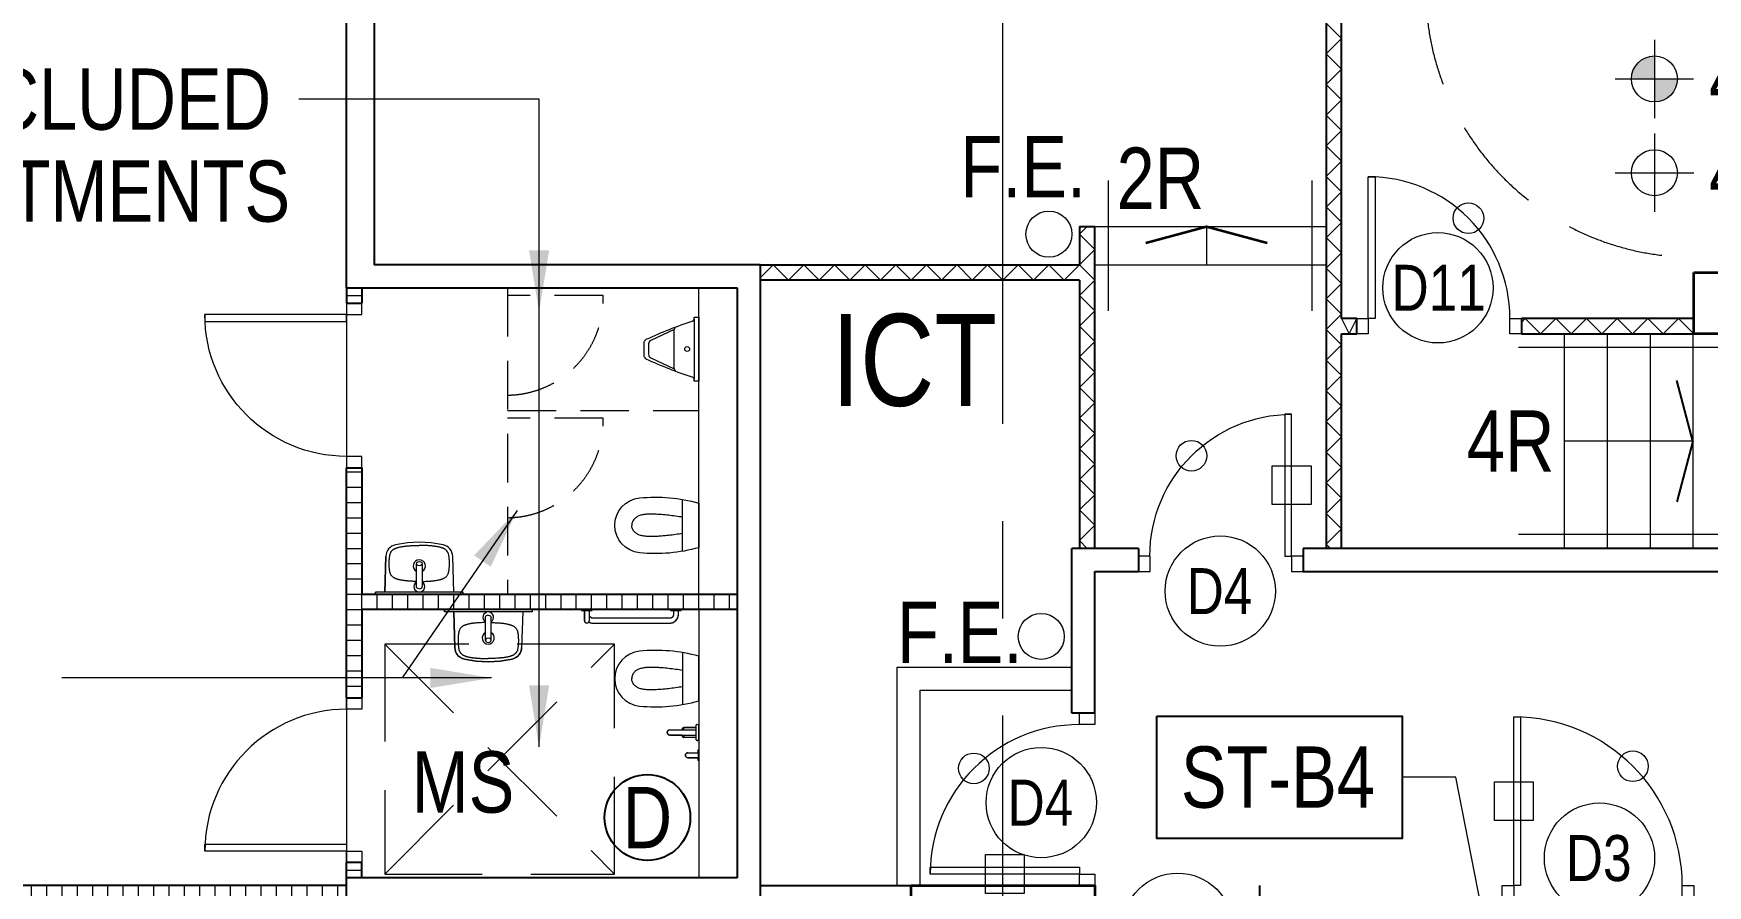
# Model space of a CAD drawing. Header units: millimetres. Extents: x 833576263 to 1668046980, y 817519639 to 1636103653.
# Drawn here: x 833987461 to 833998390, y 818080527 to 818086086 of the extents above; entities that cross this region are included whole.
import ezdxf
from ezdxf.enums import TextEntityAlignment as Align

# ---------------------------------------------------------------- set-up
doc = ezdxf.new("R2010")
doc.units = ezdxf.units.MM
doc.header["$LTSCALE"] = 100
doc.header["$MEASUREMENT"] = 0
for name, pattern in [('R_P_Grid$0$CENTER', [50.8, 31.75, -6.35, 6.35, -6.35]), ('R_P_LG$0$HIDDEN', [9.525, 6.35, -3.175]), ('R_P_LG$0$HIDDEN2', [4.7625, 3.175, -1.5875])]:
    doc.linetypes.add(name, pattern=pattern)
for name, color, linetype, lineweight in [('R_P_Grid$0$RDA0251', 1, 'R_P_Grid$0$CENTER', 18), ('R_P_LG$0$RDA0321', 7, 'Continuous', 18), ('R_P_LG$0$RDA0322', 1, 'Continuous', 18), ('R_P_LG$0$RDA04031', 3, 'Continuous', 25), ('R_P_LG$0$RDA0502', 4, 'Continuous', 25), ('R_P_LG$0$RDA0506', 7, 'Continuous', 18), ('R_P_LG$0$RDA0621', 7, 'Continuous', 13), ('R_P_LG$0$RDA0624', 7, 'Continuous', 13), ('R_P_LG$0$RDA2202', 3, 'Continuous', 25), ('R_P_LG$0$RDA2203', 11, 'Continuous', 25), ('R_P_LG$0$RDA2301', 7, 'Continuous', 18), ('R_P_LG$0$RDA2401', 1, 'Continuous', 18), ('R_P_LG$0$RDA2804S', 2, 'Continuous', 35), ('R_P_LG$0$RDA3151', 1, 'Continuous', 18), ('R_P_LG$0$RDA4401', 1, 'Continuous', 18), ('R_P_LG$0$RDA5801', 1, 'Continuous', 18), ('R_P_LG$0$RDA7401', 4, 'Continuous', 18), ('R_P_LG$0$RDA8301', 7, 'Continuous', 18)]:
    doc.layers.add(name, color=color, linetype=linetype, lineweight=lineweight)
doc.layers.add('R_P_LG$0$RDA0801', color=1, linetype='R_P_LG$0$HIDDEN2', lineweight=18, plot=False)
doc.layers.add('X-REF', color=7, linetype='Continuous')
doc.styles.add('R_P_LG$0$Arial', font='arial.ttf', dxfattribs={"width": 0.8})
doc.styles.add('R_P_LG$0$romans', font='arial.ttf', dxfattribs={"width": 0.8})
doc.dimstyles.new('R_P_LG$0$M_200LA', dxfattribs={"dimscale": 200, "dimtxt": 2.5, "dimasz": 2, "dimexe": 0.8, "dimexo": 0, "dimgap": 0.75, "dimtad": 1, "dimdec": 0, "dimrnd": 1, "dimzin": 12, "dimdsep": 46, "dimtxsty": 'R_P_LG$0$romans', "dimcen": 2, "dimdle": 1, "dimclrd": 7, "dimclre": 7, "dimclrt": 4, "dimaunit": 1, "dimadec": 3, "dimazin": 0, "dimtfac": 1, "dimtdec": 0, "dimtix": 1, "dimtmove": 2, "dimatfit": 3, "dimfxl": 1, "dimtolj": 1, "dimlwd": 18, "dimlwe": 18, "dimarcsym": 0})

# ---------------------------------------------------------------- blocks, each defined once
blk = doc.blocks.new('R_P_Grid')
at = {"layer": 'R_P_Grid$0$RDA0251'}
blk.add_line((833993790, 818027660), (833993790, 818124763.4), dxfattribs=at)
blk = doc.blocks.new('R_P_LG$0$Disable_WC_SET_1')
at = {"layer": 'R_P_LG$0$RDA7401'}
for p, q in [((435, 1089), (435, 1661)), ((450, 1661), (435, 1661)), ((450, 1661), (450, 1089)), ((435, 1600), (203, 1593)), ((400, 1394), (250, 1394)), ((250, 1356), (400, 1356)), ((435, 1150), (203, 1157)), ((450, 1089), (435, 1089)), ((450, 766), (445, 766)), ((445, 766), (445, 731)), ((450, 766), (450, 731)), ((362, 692), (362, 189)), ((378, 747), (445, 747)), ((378, 715), (445, 715)), ((394, 189), (394, 692)), ((445, 731), (445, 696)), ((445, 696), (450, 696)), ((450, 731), (450, 696)), ((-368, 190), (-368, 17)), ((-334, 190), (-334, 17)), ((445, 166), (418, 166)), ((418, 134), (445, 134)), ((450, 185), (445, 185)), ((445, 185), (445, 115)), ((445, 115), (450, 115)), ((450, 185), (450, 115)), ((-516, 72), (-516, 5)), ((-484, 72), (-484, 5)), ((-403, 13), (-404, 0)), ((-404, 0), (-298, 0)), ((-399, 17), (-303, 17)), ((-384, 17), (-384, 98)), ((-370, 98), (-384, 98)), ((-368, 98), (-384, 98)), ((-371, 109), (-368, 109)), ((-334, 109), (-331, 109)), ((-334, 98), (-318, 98)), ((-333, 98), (-318, 98)), ((-318, 17), (-318, 98)), ((-299, 13), (-298, 0)), ((169, 106), (-169, 106))]:
    blk.add_line(p, q, dxfattribs=at)
for points in [[(450, 1089), (435, 1089), (435, 1150), (203, 1157, -0.345297), (127, 1219, -0.107765), (127, 1531, -0.345297), (203, 1593), (435, 1600), (435, 1661), (450, 1661)], [(450, 115), (450, 185), (445, 185), (445, 166), (418, 166, -0.415048), (394, 189), (394, 692, -0.399812), (417, 715), (445, 715), (445, 696), (450, 696), (450, 766), (445, 766), (445, 747), (378, 747, 0.726793), (369, 718, 0.125016), (362, 692), (362, 189, 0.413899), (418, 134), (445, 134), (445, 115)], [(146, 0), (146, 0, 0.093222), (179, 387, 0.904884), (-179, 387, 0.093222), (-146, 0)], [(-404, 0), (-403, 13, -0.401126), (-399, 17), (-384, 17), (-384, 98, -0.358872), (-371, 109), (-368, 109), (-368, 190, -1), (-334, 190), (-334, 109), (-331, 109, -0.358872), (-318, 98), (-318, 17), (-303, 17, -0.401126), (-299, 13), (-298, 0)], [(-535, 0), (-535, 5), (-516, 5), (-516, 72, -1), (-484, 72), (-484, 5), (-465, 5), (-465, 0)]]:
    blk.add_lwpolyline(points, format="xyb", close=True, dxfattribs=at)
at = {"layer": 'R_P_LG$0$RDA7401', "flags": 128}
for points in [[(369, 718), (368, 716), (367, 714), (366, 712), (365, 710), (364, 708), (364, 706), (363, 704), (363, 702), (362, 699), (362, 697), (362, 695), (362, 693), (362, 692)], [(394, 692), (394, 693), (394, 694), (394, 695), (394, 696), (394, 697), (395, 698), (395, 698), (395, 699), (395, 700), (396, 701), (396, 702), (397, 703), (397, 703), (398, 704), (398, 705), (399, 706), (399, 706), (400, 707), (400, 708), (401, 708), (402, 709), (403, 710), (403, 710), (404, 711), (405, 711), (406, 712), (406, 712), (407, 713), (408, 713), (409, 713), (410, 714), (411, 714), (412, 714), (413, 714), (414, 715), (415, 715), (416, 715), (417, 715)], [(362, 189), (362, 187), (362, 184), (362, 182), (363, 180), (363, 178), (364, 176), (364, 173), (365, 171), (366, 169), (366, 167), (367, 165), (368, 163), (370, 161), (371, 159), (372, 158), (373, 156), (375, 154), (376, 152), (378, 151), (379, 149), (381, 148), (383, 146), (384, 145), (386, 144), (388, 143), (390, 141), (392, 140), (394, 139), (396, 138), (398, 138), (400, 137), (402, 136), (404, 136), (406, 135), (409, 135), (411, 134), (413, 134), (415, 134), (417, 134), (418, 134)], [(418, 166), (417, 166), (416, 166), (415, 166), (414, 166), (413, 166), (412, 167), (411, 167), (410, 167), (409, 168), (408, 168), (408, 168), (407, 169), (406, 169), (405, 170), (404, 170), (403, 171), (403, 171), (402, 172), (401, 172), (401, 173), (400, 174), (399, 174), (399, 175), (398, 176), (398, 177), (397, 177), (397, 178), (396, 179), (396, 180), (396, 181), (395, 181), (395, 182), (395, 183), (395, 184), (394, 185), (394, 186), (394, 187), (394, 188), (394, 188), (394, 189)]]:
    blk.add_lwpolyline(points, dxfattribs=at)
at = {"layer": 'R_P_LG$0$RDA7401'}
blk.add_lwpolyline([(-535, 0), (-465, 0), (-465, 5), (-535, 5)], close=True, dxfattribs=at)
blk.add_lwpolyline([(-146, 0), (-146, 0)], dxfattribs=at)
for centre, radius, start, end in [((840, 1375), 730, 167.6985, 192.3015), ((205, 1513), 80, 91.5, 167.6985), ((265, 1375), 39.6, 28.6865, 331.3135), ((400, 1375), 35, 212.8783, 147.1217), ((205, 1237), 80, 192.3015, 268.5), ((378, 731), 16, 90, 270), ((-351, 190), 17, 0, 180), ((-500, 72), 16, 0, 180), ((-399, 12), 4.04, 89.2802, 176.7198), ((-371, 96), 13.1, 90, 168.9667), ((-331, 96), 13.1, 11.0333, 90), ((-303, 12), 4.04, 3.2802, 90.7198)]:
    blk.add_arc(centre, radius, start, end, dxfattribs=at)
for centre, start_param, end_param in [((250, 1375), 4.712389, 7.853982), ((250, 1375), 1.570796, 4.712389), ((400, 1375), 4.712389, 6.283272)]:
    blk.add_ellipse(centre, major_axis=(0, 19), ratio=0.707107, start_param=start_param, end_param=end_param, dxfattribs=at)
at = {"layer": 'R_P_LG$0$RDA7401', "extrusion": (0, 0, -1)}
blk.add_ellipse((400, 1375), major_axis=(0, -19), ratio=0.707107, start_param=4.712389, end_param=6.283272, dxfattribs=at)
at = {"layer": 'R_P_LG$0$RDA7401'}
for points, knots in [([(366, 1394), (366, 1395), (366, 1396), (366, 1397), (366, 1403), (365, 1414), (365, 1426), (364, 1435), (364, 1442), (363, 1447), (363, 1454), (362, 1460), (362, 1466), (361, 1471), (361, 1475), (360, 1479), (359, 1485), (358, 1492), (356, 1501), (355, 1508), (353, 1513), (352, 1517), (351, 1520), (351, 1522), (350, 1524), (349, 1526), (348, 1528), (347, 1532), (345, 1535), (343, 1540), (339, 1546), (333, 1553), (327, 1558), (320, 1561), (315, 1564), (311, 1565), (308, 1566), (305, 1567), (303, 1567), (301, 1568), (299, 1568), (296, 1569), (292, 1569), (287, 1570), (279, 1571), (271, 1571), (263, 1571), (257, 1572), (253, 1572), (248, 1572), (243, 1572), (235, 1572), (228, 1571), (223, 1571), (218, 1571), (214, 1570), (208, 1570), (200, 1568), (192, 1567), (184, 1565), (179, 1563), (176, 1561), (173, 1559), (171, 1558), (169, 1557), (168, 1556), (165, 1554), (163, 1551), (160, 1548), (157, 1545), (155, 1541), (153, 1537), (151, 1534), (150, 1532), (149, 1529), (148, 1528), (148, 1525), (147, 1523), (145, 1519), (144, 1513), (142, 1506), (140, 1497), (139, 1490), (138, 1483), (137, 1479), (136, 1475), (136, 1470), (135, 1464), (135, 1457), (134, 1451), (133, 1445), (133, 1438), (132, 1428), (132, 1415), (131, 1396), (131, 1382), (131, 1375)], [0.0126149, 0.0126149, 0.0126149, 0.0126149, 0.0149565, 0.0149565, 0.0149565, 0.0263158, 0.0394737, 0.0460526, 0.0526316, 0.0592105, 0.0657895, 0.0789474, 0.0921053, 0.0986842, 0.1052632, 0.1118421, 0.1184211, 0.1315789, 0.1447368, 0.1578947, 0.1710526, 0.1842105, 0.1973684, 0.2039474, 0.2105263, 0.2171053, 0.2236842, 0.2368421, 0.25, 0.2631579, 0.2894737, 0.3157895, 0.3421053, 0.3684211, 0.3815789, 0.3947368, 0.4078947, 0.4144737, 0.4210526, 0.4276316, 0.4342105, 0.4473684, 0.4605263, 0.4736842, 0.4868421, 0.5, 0.5131579, 0.5197368, 0.5263158, 0.5328947, 0.5394737, 0.5526316, 0.5657895, 0.5723684, 0.5789474, 0.5855263, 0.5921053, 0.6052632, 0.6184211, 0.6315789, 0.6447368, 0.6578947, 0.6710526, 0.6776316, 0.6842105, 0.6907895, 0.6973684, 0.7105263, 0.7236842, 0.7368421, 0.75, 0.7631579, 0.7763158, 0.7828947, 0.7894737, 0.7960526, 0.8026316, 0.8157895, 0.8289474, 0.8421053, 0.8552632, 0.8684211, 0.8815789, 0.8881579, 0.8947368, 0.9013158, 0.9078947, 0.9210526, 0.9342105, 0.9407895, 0.9473684, 0.9539474, 0.9605263, 0.9736842, 0.9868421, 1, 1, 1, 1]), ([(366, 1356), (366, 1355), (366, 1354), (366, 1353), (366, 1347), (365, 1336), (365, 1324), (364, 1315), (364, 1308), (363, 1303), (363, 1296), (362, 1290), (362, 1284), (361, 1279), (361, 1275), (360, 1271), (359, 1265), (358, 1258), (356, 1249), (355, 1242), (353, 1237), (352, 1233), (351, 1230), (351, 1228), (350, 1226), (349, 1224), (348, 1222), (347, 1218), (345, 1215), (343, 1210), (339, 1204), (333, 1197), (327, 1192), (320, 1189), (315, 1186), (311, 1185), (308, 1184), (305, 1183), (303, 1183), (301, 1182), (299, 1182), (296, 1181), (292, 1181), (287, 1180), (279, 1179), (271, 1179), (263, 1179), (257, 1178), (253, 1178), (248, 1178), (243, 1178), (235, 1178), (228, 1179), (223, 1179), (218, 1179), (214, 1180), (208, 1180), (200, 1182), (192, 1183), (184, 1185), (179, 1187), (176, 1189), (173, 1191), (171, 1192), (169, 1193), (168, 1194), (165, 1196), (163, 1199), (160, 1202), (157, 1205), (155, 1209), (153, 1213), (151, 1216), (150, 1218), (149, 1221), (148, 1222), (148, 1225), (147, 1227), (145, 1231), (144, 1237), (142, 1244), (140, 1253), (139, 1260), (138, 1267), (137, 1271), (136, 1275), (136, 1280), (135, 1286), (135, 1293), (134, 1299), (133, 1305), (133, 1312), (132, 1322), (132, 1335), (131, 1354), (131, 1368), (131, 1375)], [0.0126149, 0.0126149, 0.0126149, 0.0126149, 0.0149565, 0.0149565, 0.0149565, 0.0263158, 0.0394737, 0.0460526, 0.0526316, 0.0592105, 0.0657895, 0.0789474, 0.0921053, 0.0986842, 0.1052632, 0.1118421, 0.1184211, 0.1315789, 0.1447368, 0.1578947, 0.1710526, 0.1842105, 0.1973684, 0.2039474, 0.2105263, 0.2171053, 0.2236842, 0.2368421, 0.25, 0.2631579, 0.2894737, 0.3157895, 0.3421053, 0.3684211, 0.3815789, 0.3947368, 0.4078947, 0.4144737, 0.4210526, 0.4276316, 0.4342105, 0.4473684, 0.4605263, 0.4736842, 0.4868421, 0.5, 0.5131579, 0.5197368, 0.5263158, 0.5328947, 0.5394737, 0.5526316, 0.5657895, 0.5723684, 0.5789474, 0.5855263, 0.5921053, 0.6052632, 0.6184211, 0.6315789, 0.6447368, 0.6578947, 0.6710526, 0.6776316, 0.6842105, 0.6907895, 0.6973684, 0.7105263, 0.7236842, 0.7368421, 0.75, 0.7631579, 0.7763158, 0.7828947, 0.7894737, 0.7960526, 0.8026316, 0.8157895, 0.8289474, 0.8421053, 0.8552632, 0.8684211, 0.8815789, 0.8881579, 0.8947368, 0.9013158, 0.9078947, 0.9210526, 0.9342105, 0.9407895, 0.9473684, 0.9539474, 0.9605263, 0.9736842, 0.9868421, 1, 1, 1, 1]), ([(-53, 106), (-56, 121), (-60, 152), (-66, 198), (-70, 236), (-72, 267), (-73, 290), (-73, 313), (-73, 336), (-71, 355), (-68, 371), (-66, 382), (-62, 393), (-57, 403), (-50, 413), (-42, 421), (-33, 428), (-23, 434), (-12, 437), (-4, 438), (0, 438)], [0, 0, 0, 0, 0.125, 0.25, 0.375, 0.4375, 0.5, 0.5625, 0.625, 0.6875, 0.71875, 0.75, 0.78125, 0.8125, 0.84375, 0.875, 0.90625, 0.9375, 0.96875, 1, 1, 1, 1]), ([(53, 106), (56, 121), (60, 152), (66, 198), (70, 236), (72, 267), (73, 290), (73, 313), (73, 336), (71, 355), (68, 371), (66, 382), (62, 393), (57, 403), (50, 413), (42, 421), (33, 428), (23, 434), (12, 437), (4, 438), (0, 438)], [0, 0, 0, 0, 0.125, 0.25, 0.375, 0.4375, 0.5, 0.5625, 0.625, 0.6875, 0.71875, 0.75, 0.78125, 0.8125, 0.84375, 0.875, 0.90625, 0.9375, 0.96875, 1, 1, 1, 1])]:
    blk.add_open_spline(points, degree=3, knots=knots, dxfattribs=at)
blk = doc.blocks.new('R_P_LG$0$D-1100')
at = {"layer": 'R_P_LG$0$RDA3151'}
for points in [[(75, 100), (75, 1200), (120, 1200), (120, 100)], [(0, 100), (75, 100), (75, 0), (0, 0)], [(1250, 100), (1250, 0), (1175, 0), (1175, 100)]]:
    blk.add_lwpolyline(points, close=True, dxfattribs=at)
blk.add_arc((75, 100), 1100, 0, 90, dxfattribs=at)
blk = doc.blocks.new('R_P_LG$0$P46A_Door-Passage-Single-Flush - 925 x 2500mm-5926410-LG_F _5_000 Mpd_')
at = {"layer": 'R_P_LG$0$RDA3151'}
for p, q in [((-537, 69), (-462, 69)), ((-537, -31), (-537, 69)), ((-462, 69), (-462, -31)), ((462, 69), (537, 69)), ((462, -31), (462, 69)), ((537, 69), (537, -31)), ((-462, -31), (-537, -31)), ((418, -31), (462, -31)), ((418, -956), (418, -31)), ((537, -31), (462, -31)), ((462, -31), (462, -956)), ((462, -956), (418, -956))]:
    blk.add_line(p, q, dxfattribs=at)
blk.add_arc((462, -31), 925, 180, 270, dxfattribs=at)
blk = doc.blocks.new('R_P_LG$0$LMark-FFL-1')
h = blk.add_hatch(color=256)
h.paths.add_polyline_path([(0, 0.75, 0.414214), (-0.75, 0), (0, 0)])
h.paths.add_polyline_path([(0.75, 0), (0, 0), (0, -0.75, 0.414214)])
for p, q in [((0, 1.28), (0, -1.28)), ((-1.28, 0), (1.28, 0))]:
    blk.add_line(p, q)
blk.add_circle((0, 0), 0.75)
at = {"color": 7, "style": 'R_P_LG$0$romans', "width": 0.8}
blk.add_attdef('FFL', (1.03, 1.03), '', height=2, dxfattribs=at)
blk = doc.blocks.new('R_P_LG$0$LMark-SFL-1')
for p, q in [((0, 1.28), (0, -1.28)), ((-1.28, 0), (1.28, 0))]:
    blk.add_line(p, q)
blk.add_circle((0, 0), 0.75)
at = {"color": 7, "style": 'R_P_LG$0$romans', "width": 0.8}
blk.add_attdef('SFL', (1.03, 1.03), '', height=2, dxfattribs=at)
blk = doc.blocks.new('R_P_LG$0$D-925')
at = {"layer": 'R_P_LG$0$RDA3151'}
for points in [[(75, 100), (75, 1025), (120, 1025), (120, 100)], [(0, 100), (75, 100), (75, 0), (0, 0)], [(1075, 100), (1075, 0), (1000, 0), (1000, 100)]]:
    blk.add_lwpolyline(points, close=True, dxfattribs=at)
blk.add_arc((75, 100), 925, 0, 90, dxfattribs=at)
blk = doc.blocks.new('R_P_LG$0$D-975')
at = {"layer": 'R_P_LG$0$RDA3151'}
for points in [[(75, 100), (75, 1075), (120, 1075), (120, 100)], [(0, 100), (75, 100), (75, 0), (0, 0)], [(1125, 100), (1125, 0), (1050, 0), (1050, 100)]]:
    blk.add_lwpolyline(points, close=True, dxfattribs=at)
blk.add_arc((75, 100), 975, 0, 90, dxfattribs=at)
blk = doc.blocks.new('R_P_LG$0$P46A_Sanit_Urinal - RDA_SANIT_Urinal-1173893-LG_F _5_000 Mpd_')
at = {"layer": 'R_P_LG$0$RDA7401'}
for p, q in [((834015809, 818089098), (834015809, 818089111)), ((834015809, 818089111), (834015840, 818089111)), ((834015809, 818089098), (834015809, 818088705)), ((834015840, 818089111), (834015840, 818088692)), ((834015484, 818088852), (834015484, 818088951)), ((834015679, 818089030), (834015527, 818088959)), ((834015679, 818088774), (834015679, 818089030)), ((834015512, 818088936), (834015512, 818088868)), ((834015527, 818088845), (834015679, 818088774)), ((834015809, 818088692), (834015809, 818088705)), ((834015840, 818088692), (834015809, 818088692))]:
    blk.add_line(p, q, dxfattribs=at)
for centre, radius, start, end in [((834016747, 818086239), 2999, 108.4104, 114.7038), ((834015795, 818089098), 14.3, 288.4104, 0), ((834016747, 818091570), 3005, 245.348, 251.6273)]:
    blk.add_arc(centre, radius, start, end, dxfattribs=at)
for centre, major_axis, start_param, end_param in [((834015500, 818088949), (-10.5, 11.9), 5.990287, 7.007246), ((834015537, 818088936), (24.8, 5.5), 1.788866, 2.923523), ((834015704, 818089026), (-7.7, 23.7), 0.360703, 1.101496), ((834015500, 818088854), (-15.5, 3.4), 0.337804, 1.355667), ((834015537, 818088868), (0, 25.4), 1.570796, 2.705453), ((834015704, 818088778), (7.7, 23.7), 2.040097, 2.780889), ((834015795, 818088705), (14.3, 0), 0, 1.250133)]:
    blk.add_ellipse(centre, major_axis=major_axis, ratio=1, start_param=start_param, end_param=end_param, dxfattribs=at)
blk.add_ellipse((834015764, 818088902), major_axis=(0, 15.9), ratio=1, dxfattribs=at)
blk = doc.blocks.new('R_P_LG')
at = {"layer": 'R_P_LG$0$RDA0621'}
h = blk.add_hatch(dxfattribs=at)
h.set_pattern_fill('_USER', color=256, scale=141.4, angle=45, double=1, pattern_type=0)
h.set_pattern_definition([(45, (833995900, 818099351.7), (-99.9849, 99.9849), []), (135, (833995900, 818099351.7), (-99.9849, -99.9849), [])])
h.paths.add_polyline_path([(833996000, 818095751.7), (833995900, 818095751.7), (833995900, 818082726.7), (833996000, 818082726.7)])
h = blk.add_hatch(dxfattribs=at)
h.set_pattern_fill('_USER', color=256, scale=141.4, angle=45, double=1, pattern_type=0)
h.set_pattern_definition([(45, (833994290, 818084576.7), (-99.985, 99.985), []), (135, (833994290, 818084576.7), (-99.985, -99.985), [])])
h.paths.add_polyline_path([(833994390, 818084826.7), (833994290, 818084826.7), (833994290, 818084576.6997), (833992205, 818084576.6997), (833992205, 818084476.6997), (833994290, 818084476.6997), (833994290, 818082726.7), (833994390, 818082726.7)])
h = blk.add_hatch(dxfattribs=at)
h.set_pattern_fill('_USER', color=256, scale=100, double=1, pattern_type=0)
h.set_pattern_definition([(0, (833989505, 818084376.7), (0, 100), []), (90, (833989505, 818084376.7), (-100, 6e-15), [])])
h.paths.add_polyline_path([(833989505, 818084326.6997), (833989605, 818084326.6997), (833989605, 818084426.6997), (833989505, 818084426.6997)])
h = blk.add_hatch(dxfattribs=at)
h.set_pattern_fill('_USER', color=256, scale=141.4, angle=45, double=1, pattern_type=0)
h.set_pattern_definition([(45, (833998700, 818084126.7), (-99.985, 99.985), []), (135, (833998700, 818084126.7), (-99.985, -99.985), [])])
h.paths.add_polyline_path([(833998300, 818084226.7), (833997175, 818084226.7), (833997175, 818084126.7), (833998300, 818084126.7)])
h = blk.add_hatch(dxfattribs=at)
h.set_pattern_fill('_USER', color=256, scale=100, double=1, pattern_type=0)
h.set_pattern_definition([(0, (833989605, 818082426.7), (0, 100), []), (90, (833989605, 818082426.7), (-100, 6e-15), [])])
h.paths.add_polyline_path([(833989505, 818081751.7), (833989605, 818081751.7), (833989605, 818082326.7), (833992055, 818082326.7), (833992055, 818082426.7), (833989605, 818082426.7), (833989605, 818083251.6997), (833989505, 818083251.6997)])
h = blk.add_hatch(dxfattribs=at)
h.set_pattern_fill('_USER', color=256, scale=100, double=1, pattern_type=0)
h.set_pattern_definition([(0, (833987147.5, 818080526.7), (0, 100), []), (90, (833987147.5, 818080526.7), (-100, 6e-15), [])])
h.paths.add_polyline_path([(833989505, 818080426.7), (833984790, 818080426.7), (833984790, 818080526.7), (833989505, 818080526.7)])
at = {"layer": 'R_P_LG$0$RDA0624', "lineweight": 18}
h = blk.add_hatch(dxfattribs=at)
h.set_pattern_fill('DOTS', color=4, scale=90, angle=45, style=0)
h.set_pattern_definition([(45, (0, 0), (-50.513940681, 151.541822043), [0, -142.875])])
edge = h.paths.add_edge_path()
edge.add_arc((834065390, 818020126.7), 13000, 75, 90)
edge.add_line((834065390, 818033126.7), (833989233.5977, 818033126.7))
edge.add_arc((833989233.5977, 818040126.7), 7000, 227.47847394, 269.99999999, ccw=False)
edge.add_line((833984502.5276, 818034967.5358), (833978583.9299, 818040395.0234))
edge.add_arc((833983315, 818045554.1877), 7000, 180, 227.47847394, ccw=False)
edge.add_line((833976315, 818045554.1877), (833976315, 818098726.7))
edge.add_arc((833983314.9761, 818098726.7099), 6999.9761, 115.841715, 180.00008101, ccw=False)
edge.add_line((833980263.7812, 818105026.7), (834002230.1033, 818105026.7))
edge.add_line((834002230.1033, 818105026.7), (834002230.4132, 818116699.7))
edge.add_line((834002230.4132, 818116699.7), (833958315, 818116699.7))
edge.add_line((833958315, 818116699.7), (833958315, 818110699.7))
edge.add_line((833958315, 818110699.7), (833963315, 818110699.7))
edge.add_arc((833963315, 818103699.7), 7000, 0, 90, ccw=False)
edge.add_line((833970315, 818103699.7), (833970315, 818045554.1877))
edge.add_arc((833983315, 818045554.1877), 13000, 180, 227.47847393)
edge.add_line((833974528.727, 818035972.8826), (833980447.3247, 818030545.395))
edge.add_arc((833989233.5977, 818040126.7), 13000, 227.47847393, 270)
edge.add_line((833989233.5977, 818027126.7), (834065245.1822, 818027126.7))
edge.add_arc((834065245.1822, 818019026.7), 8100, 75, 90, ccw=False)
edge.add_line((834067341.6165, 818026850.6992), (834090782.7579, 818020569.6643))
edge.add_arc((834094147.4055, 818033126.7), 13000, 255, 270)
edge.add_line((834094147.4055, 818020126.7), (834118759.2741, 818020126.7))
edge.add_arc((834118759.2741, 818033126.7), 13000, 270, 282.26165437)
edge.add_line((834121520.1679, 818020423.257), (834124956.9903, 818021170.1963))
edge.add_arc((834126677.2395, 818013254.9741), 8100, 20.44433993, 102.26165437, ccw=False)
edge.add_arc((834190761.1764, 818035930.696), 59878.7776, 183.670517332, 199.356395537, ccw=False)
edge.add_line((834131005.2286, 818032097.3284), (834127870.7181, 818029996.4247))
edge.add_line((834127870.7181, 818029996.4247), (834126362.9837, 818029715.8154))
edge.add_arc((834117071.8823, 818047426.7), 20000, 270, 297.68143099, ccw=False)
edge.add_line((834117071.8823, 818027426.7), (834089164.0869, 818027426.7))
edge.add_arc((834089164.0869, 818033426.7), 6000, 255.00000001, 270, ccw=False)
edge.add_line((834087611.1726, 818027631.1451), (834068754.6476, 818032683.7357))
at = {"layer": 'R_P_LG$0$RDA04031', "color": 4, "lineweight": 25}
blk.add_circle((833991469.1518, 818080970.2778), 280, dxfattribs=at)
at = {"layer": 'R_P_LG$0$RDA0502'}
blk.add_lwpolyline([(833994795.8235, 818081632.6228), (833996395.8235, 818081632.6228), (833996395.8235, 818080832.6229), (833994795.8235, 818080832.6229)], close=True, dxfattribs=at)
at = {"layer": 'R_P_LG$0$RDA0506'}
for centre in [(833996630, 818084426.7), (833995208.9522, 818082447.6991), (833994039.9991, 818081067.7478), (833997684.8028, 818080705.7009), (833994931.0478, 818080247.6991)]:
    blk.add_circle(centre, 360, dxfattribs=at)
at = {"layer": 'R_P_LG$0$RDA0621'}
blk.add_line((833989505, 818080626.7), (833989605, 818080626.7), dxfattribs=at)
blk.add_lwpolyline([(833996000, 818084226.7), (833996050, 818084126.7), (833996100, 818084226.7)], dxfattribs=at)
at = {"layer": 'R_P_LG$0$RDA0801'}
for p, q in [((833990555, 818084426.6997), (833990555, 818082426.7)), ((833990555, 818083626.6997), (833991805, 818083626.6997))]:
    blk.add_line(p, q, dxfattribs=at)
for points in [[(833990555, 818083726.6997, 0.422254231), (833991180, 818084376.6997), (833990555, 818084376.6997)], [(833990555, 818082926.6997, 0.422254231), (833991180, 818083576.6997), (833990555, 818083576.6997)]]:
    blk.add_lwpolyline(points, format="xyb", dxfattribs=at)
at = {"layer": 'R_P_LG$0$RDA2202'}
for p, q in [((833989505, 818084426.6997), (833989505, 818095751.7)), ((833989685, 818095751.7), (833989685, 818084576.6997)), ((833992205, 818084576.6997), (833989685, 818084576.6997)), ((833992205, 818084576.6997), (833992205, 818080426.7)), ((833989505, 818084426.6997), (833992055, 818084426.6997)), ((833992055, 818084426.6997), (833992055, 818080576.7)), ((833994675, 818082726.7), (833994240, 818082726.7)), ((833994240, 818081651.7), (833994240, 818082726.7)), ((833994675, 818082726.7), (833994675, 818082576.7)), ((833998695, 818082726.7), (833995750, 818082726.7)), ((833995750, 818082726.7), (833995750, 818082576.7)), ((833994390, 818082576.7), (833994675, 818082576.7)), ((833994390, 818081651.7), (833994390, 818082576.7)), ((833995750, 818082576.7), (833998695, 818082576.7)), ((833994390, 818081651.7), (833994240, 818081651.7)), ((833989505, 818073076.7), (833989505, 818080576.7)), ((833992055, 818080576.7), (833989505, 818080576.7)), ((833995465, 818080526.7), (833995465, 818080376.7))]:
    blk.add_line(p, q, dxfattribs=at)
at = {"layer": 'R_P_LG$0$RDA2203'}
for p, q in [((833995900, 818095751.7), (833995900, 818082726.7)), ((833996000, 818084226.7), (833996000, 818095751.7)), ((833994290, 818084826.7), (833994290, 818084576.6997)), ((833994290, 818084826.7), (833994390, 818084826.7)), ((833994390, 818082726.7), (833994390, 818084826.7)), ((833992205, 818084576.6997), (833994290, 818084576.6997)), ((833994290, 818084476.6997), (833992205, 818084476.6997)), ((833994290, 818084476.6997), (833994290, 818082726.7)), ((833989505, 818084426.6997), (833989505, 818084326.6997)), ((833989605, 818084426.6997), (833989605, 818084326.6997)), ((833989505, 818084326.6997), (833989605, 818084326.6997)), ((833996100, 818084226.7), (833996000, 818084226.7)), ((833996100, 818084126.7), (833996100, 818084226.7)), ((833998300, 818084226.7), (833997175, 818084226.7)), ((833997175, 818084226.7), (833997175, 818084126.7)), ((833996000, 818082726.7), (833996000, 818084126.7)), ((833996000, 818084126.7), (833996100, 818084126.7)), ((833997175, 818084126.7), (833998300, 818084126.7)), ((833989505, 818081751.7), (833989505, 818083251.6997)), ((833989505, 818083251.6997), (833989605, 818083251.6997)), ((833989605, 818083251.6997), (833989605, 818082426.7)), ((833989605, 818082426.7), (833992055, 818082426.7)), ((833992055, 818082326.7), (833989605, 818082326.7)), ((833989605, 818082326.7), (833989605, 818081751.7)), ((833989505, 818081751.7), (833989605, 818081751.7)), ((833989605, 818080676.7), (833989505, 818080676.7)), ((833989505, 818080576.7), (833989505, 818080676.7)), ((833989605, 818080576.7), (833989605, 818080676.7)), ((833989505, 818080526.7), (833984790, 818080526.7)), ((833992205, 818080526.7), (833993190, 818080526.7))]:
    blk.add_line(p, q, dxfattribs=at)
at = {"layer": 'R_P_LG$0$RDA2301'}
for p, q in [((833989505, 818084326.6997), (833989505, 818083251.6997)), ((833993100, 818080526.7), (833993100, 818081951.7)), ((833993100, 818081951.7), (833994240, 818081951.7)), ((833989505, 818081751.7), (833989505, 818080676.7)), ((833993250, 818080526.7), (833993250, 818081801.7)), ((833993250, 818081801.7), (833994240, 818081801.7))]:
    blk.add_line(p, q, dxfattribs=at)
at = {"layer": 'R_P_LG$0$RDA2401'}
for p, q in [((833994480, 818084276.7), (833994480, 818085126.7)), ((833995810, 818084276.7), (833995810, 818085126.7)), ((833994390, 818084826.7), (833995900, 818084826.7)), ((833995120, 818084826.7), (833995120, 818084576.7)), ((833994390, 818084576.7), (833995900, 818084576.7)), ((833998685, 818084036.7), (833997155, 818084036.7)), ((833997455, 818084126.7), (833997455, 818082726.7)), ((833997735, 818084126.7), (833997735, 818082726.7)), ((833998015, 818084126.7), (833998015, 818082726.7)), ((833998295, 818084126.7), (833998295, 818082726.7)), ((833998295, 818083426.7), (833997455, 818083426.7)), ((833998685, 818082816.7), (833997155, 818082816.7))]:
    blk.add_line(p, q, dxfattribs=at)
at = {"layer": 'R_P_LG$0$RDA2401', "color": 3, "lineweight": 25}
for q in [(833998188.8842, 818083822.7296), (833998188.8842, 818083030.6704)]:
    blk.add_line((833998295, 818083426.7), q, dxfattribs=at)
at = {"layer": 'R_P_LG$0$RDA2401', "color": 3, "lineweight": 35}
blk.add_lwpolyline([(833994723.9704, 818084720.5842), (833995120, 818084826.7), (833995516.0296, 818084720.5842)], dxfattribs=at)
at = {"layer": 'R_P_LG$0$RDA2401', "linetype": 'R_P_LG$0$HIDDEN'}
blk.add_arc((833998300, 818086376.7), 1750, 180, 270, dxfattribs=at)
at = {"layer": 'R_P_LG$0$RDA2804S'}
for points in [[(833998300, 818084526.7), (834005490, 818084526.7), (834005490, 818084126.7), (833998300, 818084126.7)], [(833993190, 818080526.7), (833994390, 818080526.7), (833994390, 818079326.7), (833993190, 818079326.7)]]:
    blk.add_lwpolyline(points, close=True, dxfattribs=at)
at = {"layer": 'R_P_LG$0$RDA3151'}
for points in [[(833995548.5294, 818083012.7294), (833995548.5294, 818083265.6706), (833995801.4706, 818083265.6706), (833995801.4706, 818083012.7294)], [(833997251.4706, 818080950.2294), (833996998.5294, 818080950.2294), (833996998.5294, 818081203.1706), (833997251.4706, 818081203.1706)], [(833993676.0294, 818080475.2294), (833993676.0294, 818080728.1706), (833993928.9706, 818080728.1706), (833993928.9706, 818080475.2294)]]:
    blk.add_lwpolyline(points, close=True, dxfattribs=at)
for centre in [(833996829.0738, 818084880.7738), (833995020.9262, 818083330.7738), (833997902.8175, 818081304.5175), (833993600.5709, 818081291.1291)]:
    blk.add_circle(centre, 100, dxfattribs=at)
at = {"layer": 'R_P_LG$0$RDA5801'}
for centre in [(833994090, 818084776.6997), (833994040, 818082151.7)]:
    blk.add_circle(centre, 150, dxfattribs=at)
at = {"layer": 'R_P_LG$0$RDA7401'}
for p, q in [((833991805, 818082426.7), (833991805, 818084426.6997)), ((833991698.7573, 818082707.2082), (833991698.7573, 818083046.1921)), ((833989755.4639, 818082441.7), (833989761.5416, 818082673.798)), ((833989961, 818082476.7), (833989961, 818082626.7)), ((833989999, 818082626.7), (833989999, 818082476.7)), ((833990204.5361, 818082441.7), (833990198.4584, 818082673.798)), ((833990265.9465, 818082441.7), (833989694.0535, 818082441.7)), ((833989694.0535, 818082426.7), (833989694.0535, 818082441.7)), ((833989694.0535, 818082426.7), (833990265.9465, 818082426.7)), ((833990265.9465, 818082426.7), (833990265.9465, 818082441.7)), ((833991805, 818082326.7), (833991805, 818080576.7))]:
    blk.add_line(p, q, dxfattribs=at)
for points in [[(833991805, 818082730.9848), (833991805, 818082730.9848, -0.0932224305), (833991418.2778, 818082697.5955, -0.9048844275), (833991418.2778, 818083055.8048, -0.0932224305), (833991805, 818083022.4156)], [(833990265.9465, 818082426.7), (833990265.9465, 818082441.7), (833990204.5361, 818082441.7), (833990198.4584, 818082673.798, 0.3452969471), (833990135.5303, 818082749.8671, 0.1077646987), (833989824.4698, 818082749.8671, 0.3452969471), (833989761.5416, 818082673.798), (833989755.4639, 818082441.7), (833989694.0535, 818082441.7), (833989694.0535, 818082426.7)]]:
    blk.add_lwpolyline(points, format="xyb", close=True, dxfattribs=at)
blk.add_lwpolyline([(833991805, 818083022.433), (833991805, 818083022.4156)], dxfattribs=at)
for centre, radius, start, end in [((833989841.5142, 818082671.7039), 80, 102.30145133, 178.500001), ((833989980, 818082036.6277), 730, 77.69854867, 102.30145133), ((833990118.4858, 818082671.7039), 80, 1.499999, 77.69854867), ((833989980, 818082611.7), 39.582, 298.68646198, 241.31353802), ((833989980, 818082476.7), 35, 122.87835151, 57.12164849)]:
    blk.add_arc(centre, radius, start, end, dxfattribs=at)
at = {"layer": 'R_P_LG$0$RDA7401', "extrusion": (0, 0, -1)}
for centre, ratio, start_param, end_param in [((833989980, 818082626.7), 0.7071067725, 4.7123889804, 7.853981634), ((833989980, 818082626.7), 0.7071067852, 1.5707963268, 4.7123889804), ((833989980, 818082476.7), 0.7071067725, 4.7123889804, 6.2832718507)]:
    blk.add_ellipse(centre, major_axis=(-19, 0), ratio=ratio, start_param=start_param, end_param=end_param, dxfattribs=at)
at = {"layer": 'R_P_LG$0$RDA7401'}
blk.add_ellipse((833989980, 818082476.7), major_axis=(19, 0), ratio=0.7071067725, start_param=4.7123889804, end_param=6.2832718507, dxfattribs=at)
for points, knots in [([(833991698.7573, 818082929.6815), (833991683.5669, 818082932.3104), (833991653.0992, 818082936.9398), (833991607.2269, 818082942.7398), (833991568.8892, 818082946.6094), (833991538.1288, 818082948.5962), (833991515.0273, 818082949.4708), (833991491.911, 818082949.7393), (833991468.7938, 818082949.3012), (833991449.5834, 818082947.6189), (833991434.3869, 818082945.0145), (833991423.143, 818082942.2993), (833991412.2051, 818082938.5036), (833991401.8491, 818082933.3093), (833991392.3248, 818082926.7044), (833991383.8973, 818082918.7518), (833991376.6819, 818082909.6766), (833991371.1918, 818082899.4381), (833991368.0143, 818082888.2575), (833991367.4001, 818082880.5421), (833991367.4007, 818082876.6915)], [0, 0, 0, 0, 0.125, 0.25, 0.375, 0.4375, 0.5, 0.5625, 0.625, 0.6875, 0.71875, 0.75, 0.78125, 0.8125, 0.84375, 0.875, 0.90625, 0.9375, 0.96875, 1, 1, 1, 1]), ([(833991698.7573, 818082823.7188), (833991683.5669, 818082821.0899), (833991653.0992, 818082816.4605), (833991607.2269, 818082810.6606), (833991568.8892, 818082806.791), (833991538.1288, 818082804.8041), (833991515.0273, 818082803.9296), (833991491.911, 818082803.661), (833991468.7938, 818082804.0991), (833991449.5834, 818082805.7815), (833991434.3869, 818082808.3859), (833991423.143, 818082811.1011), (833991412.2051, 818082814.8967), (833991401.8491, 818082820.091), (833991392.3248, 818082826.6959), (833991383.8973, 818082834.6486), (833991376.6819, 818082843.7238), (833991371.1918, 818082853.9622), (833991368.0143, 818082865.1429), (833991367.4001, 818082872.8582), (833991367.4007, 818082876.7089)], [0, 0, 0, 0, 0.125, 0.25, 0.375, 0.4375, 0.5, 0.5625, 0.625, 0.6875, 0.71875, 0.75, 0.78125, 0.8125, 0.84375, 0.875, 0.90625, 0.9375, 0.96875, 1, 1, 1, 1]), ([(833989961, 818082510.8673), (833989959.8837, 818082510.8872), (833989958.7784, 818082510.9087), (833989957.6841, 818082510.9317), (833989952.3755, 818082511.0433), (833989941.4769, 818082511.3617), (833989929.1743, 818082511.9234), (833989919.8313, 818082512.4678), (833989913.2779, 818082512.9076), (833989907.5064, 818082513.3451), (833989901.0302, 818082513.8879), (833989894.533, 818082514.506), (833989888.9115, 818082515.1086), (833989884.1691, 818082515.6656), (833989880.2576, 818082516.1561), (833989875.9614, 818082516.7354), (833989870.0702, 818082517.5952), (833989862.547, 818082518.8348), (833989854.0797, 818082520.486), (833989846.939, 818082522.1227), (833989841.873, 818082523.445), (833989838.0982, 818082524.5252), (833989835.3828, 818082525.3639), (833989833.1094, 818082526.1092), (833989831.2244, 818082526.7554), (833989829.2262, 818082527.4762), (833989826.6211, 818082528.467), (833989823.384, 818082529.8001), (833989819.5727, 818082531.5581), (833989814.6082, 818082534.1487), (833989808.6855, 818082537.9135), (833989802.3415, 818082543.4818), (833989797.0682, 818082550.0865), (833989793.6555, 818082556.248), (833989791.4557, 818082561.4247), (833989790.0458, 818082565.4024), (833989789.0467, 818082568.7806), (833989788.3434, 818082571.4976), (833989787.8516, 818082573.5805), (833989787.4285, 818082575.5439), (833989786.9585, 818082577.91), (833989786.4575, 818082580.7335), (833989785.8581, 818082584.6522), (833989785.1921, 818082589.9019), (833989784.4819, 818082597.2817), (833989783.891, 818082606.0121), (833989783.5407, 818082613.7429), (833989783.3659, 818082619.8179), (833989783.2911, 818082624.1774), (833989783.2688, 818082628.4075), (833989783.306, 818082634.0978), (833989783.4792, 818082641.2019), (833989783.7957, 818082648.3104), (833989784.1369, 818082654.0094), (833989784.4407, 818082658.2483), (833989784.8134, 818082662.6187), (833989785.4407, 818082668.7083), (833989786.5012, 818082676.4495), (833989788.2856, 818082685.1298), (833989790.4381, 818082692.3419), (833989792.4199, 818082697.3454), (833989794.1603, 818082700.9838), (833989795.581, 818082703.536), (833989796.8808, 818082705.6222), (833989798.0284, 818082707.3179), (833989799.3296, 818082709.0704), (833989801.1382, 818082711.2911), (833989803.593, 818082713.9245), (833989806.8035, 818082716.8073), (833989810.245, 818082719.4157), (833989813.8711, 818082721.7595), (833989817.6416, 818082723.8673), (833989820.8787, 818082725.4541), (833989823.4996, 818082726.6277), (833989825.5171, 818082727.4787), (833989827.4258, 818082728.2395), (833989829.7331, 818082729.1147), (833989832.497, 818082730.0962), (833989836.3511, 818082731.3544), (833989841.5402, 818082732.8857), (833989848.8819, 818082734.7656), (833989857.618, 818082736.6457), (833989865.4011, 818082738.0469), (833989871.5058, 818082739.0141), (833989875.9617, 818082739.6639), (833989880.0219, 818082740.2125), (833989884.9477, 818082740.8344), (833989890.7913, 818082741.5051), (833989897.5516, 818082742.1911), (833989904.2956, 818082742.792), (833989910.3093, 818082743.2755), (833989917.142, 818082743.7605), (833989926.8889, 818082744.3596), (833989940.4767, 818082745.0114), (833989958.961, 818082745.5566), (833989972.7454, 818082745.7), (833989980, 818082745.7)], [0.01261487296, 0.01261487296, 0.01261487296, 0.01261487296, 0.01495646995, 0.01495646995, 0.01495646995, 0.02631578947, 0.03947368421, 0.04605263158, 0.05263157895, 0.05921052632, 0.06578947368, 0.07894736842, 0.09210526316, 0.09868421053, 0.10526315789, 0.11184210526, 0.11842105263, 0.13157894737, 0.14473684211, 0.15789473684, 0.17105263158, 0.18421052632, 0.19736842105, 0.20394736842, 0.21052631579, 0.21710526316, 0.22368421053, 0.23684210526, 0.25, 0.26315789474, 0.28947368421, 0.31578947368, 0.34210526316, 0.36842105263, 0.38157894737, 0.39473684211, 0.40789473684, 0.41447368421, 0.42105263158, 0.42763157895, 0.43421052632, 0.44736842105, 0.46052631579, 0.47368421053, 0.48684210526, 0.5, 0.51315789474, 0.51973684211, 0.52631578947, 0.53289473684, 0.53947368421, 0.55263157895, 0.56578947368, 0.57236842105, 0.57894736842, 0.58552631579, 0.59210526316, 0.60526315789, 0.61842105263, 0.63157894737, 0.64473684211, 0.65789473684, 0.67105263158, 0.67763157895, 0.68421052632, 0.69078947368, 0.69736842105, 0.71052631579, 0.72368421053, 0.73684210526, 0.75, 0.76315789474, 0.77631578947, 0.78289473684, 0.78947368421, 0.79605263158, 0.80263157895, 0.81578947368, 0.82894736842, 0.84210526316, 0.85526315789, 0.86842105263, 0.88157894737, 0.88815789474, 0.89473684211, 0.90131578947, 0.90789473684, 0.92105263158, 0.93421052632, 0.94078947368, 0.94736842105, 0.95394736842, 0.96052631579, 0.97368421053, 0.98684210526, 1, 1, 1, 1]), ([(833989999, 818082510.8673), (833990000.1163, 818082510.8872), (833990001.2216, 818082510.9087), (833990002.3159, 818082510.9317), (833990007.6245, 818082511.0433), (833990018.5231, 818082511.3617), (833990030.8258, 818082511.9234), (833990040.1687, 818082512.4678), (833990046.7221, 818082512.9076), (833990052.4936, 818082513.3451), (833990058.9698, 818082513.8879), (833990065.467, 818082514.506), (833990071.0885, 818082515.1086), (833990075.8309, 818082515.6656), (833990079.7424, 818082516.1561), (833990084.0386, 818082516.7354), (833990089.9298, 818082517.5952), (833990097.453, 818082518.8348), (833990105.9203, 818082520.486), (833990113.061, 818082522.1227), (833990118.127, 818082523.445), (833990121.9018, 818082524.5252), (833990124.6172, 818082525.3639), (833990126.8906, 818082526.1092), (833990128.7756, 818082526.7554), (833990130.7738, 818082527.4762), (833990133.3789, 818082528.467), (833990136.616, 818082529.8001), (833990140.4273, 818082531.5581), (833990145.3918, 818082534.1487), (833990151.3145, 818082537.9135), (833990157.6585, 818082543.4818), (833990162.9318, 818082550.0865), (833990166.3445, 818082556.248), (833990168.5443, 818082561.4247), (833990169.9542, 818082565.4024), (833990170.9533, 818082568.7806), (833990171.6566, 818082571.4976), (833990172.1484, 818082573.5805), (833990172.5716, 818082575.5439), (833990173.0415, 818082577.91), (833990173.5425, 818082580.7335), (833990174.1419, 818082584.6522), (833990174.8079, 818082589.9019), (833990175.5181, 818082597.2817), (833990176.109, 818082606.0121), (833990176.4593, 818082613.7429), (833990176.6341, 818082619.8179), (833990176.7089, 818082624.1774), (833990176.7312, 818082628.4075), (833990176.694, 818082634.0978), (833990176.5208, 818082641.2019), (833990176.2043, 818082648.3104), (833990175.8632, 818082654.0094), (833990175.5593, 818082658.2483), (833990175.1867, 818082662.6187), (833990174.5593, 818082668.7083), (833990173.4989, 818082676.4495), (833990171.7144, 818082685.1298), (833990169.5619, 818082692.3419), (833990167.5801, 818082697.3454), (833990165.8397, 818082700.9838), (833990164.419, 818082703.536), (833990163.1192, 818082705.6222), (833990161.9716, 818082707.3179), (833990160.6704, 818082709.0704), (833990158.8618, 818082711.2911), (833990156.407, 818082713.9245), (833990153.1965, 818082716.8073), (833990149.755, 818082719.4157), (833990146.1289, 818082721.7595), (833990142.3584, 818082723.8673), (833990139.1214, 818082725.4541), (833990136.5004, 818082726.6277), (833990134.4829, 818082727.4787), (833990132.5742, 818082728.2395), (833990130.2669, 818082729.1147), (833990127.503, 818082730.0962), (833990123.6489, 818082731.3544), (833990118.4598, 818082732.8857), (833990111.1181, 818082734.7656), (833990102.382, 818082736.6457), (833990094.5989, 818082738.0469), (833990088.4942, 818082739.0141), (833990084.0383, 818082739.6639), (833990079.9781, 818082740.2125), (833990075.0523, 818082740.8344), (833990069.2087, 818082741.5051), (833990062.4484, 818082742.1911), (833990055.7044, 818082742.792), (833990049.6907, 818082743.2755), (833990042.858, 818082743.7605), (833990033.1111, 818082744.3596), (833990019.5233, 818082745.0114), (833990001.039, 818082745.5566), (833989987.2546, 818082745.7), (833989980, 818082745.7)], [0.01261487296, 0.01261487296, 0.01261487296, 0.01261487296, 0.01495646995, 0.01495646995, 0.01495646995, 0.02631578947, 0.03947368421, 0.04605263158, 0.05263157895, 0.05921052632, 0.06578947368, 0.07894736842, 0.09210526316, 0.09868421053, 0.10526315789, 0.11184210526, 0.11842105263, 0.13157894737, 0.14473684211, 0.15789473684, 0.17105263158, 0.18421052632, 0.19736842105, 0.20394736842, 0.21052631579, 0.21710526316, 0.22368421053, 0.23684210526, 0.25, 0.26315789474, 0.28947368421, 0.31578947368, 0.34210526316, 0.36842105263, 0.38157894737, 0.39473684211, 0.40789473684, 0.41447368421, 0.42105263158, 0.42763157895, 0.43421052632, 0.44736842105, 0.46052631579, 0.47368421053, 0.48684210526, 0.5, 0.51315789474, 0.51973684211, 0.52631578947, 0.53289473684, 0.53947368421, 0.55263157895, 0.56578947368, 0.57236842105, 0.57894736842, 0.58552631579, 0.59210526316, 0.60526315789, 0.61842105263, 0.63157894737, 0.64473684211, 0.65789473684, 0.67105263158, 0.67763157895, 0.68421052632, 0.69078947368, 0.69736842105, 0.71052631579, 0.72368421053, 0.73684210526, 0.75, 0.76315789474, 0.77631578947, 0.78289473684, 0.78947368421, 0.79605263158, 0.80263157895, 0.81578947368, 0.82894736842, 0.84210526316, 0.85526315789, 0.86842105263, 0.88157894737, 0.88815789474, 0.89473684211, 0.90131578947, 0.90789473684, 0.92105263158, 0.93421052632, 0.94078947368, 0.94736842105, 0.95394736842, 0.96052631579, 0.97368421053, 0.98684210526, 1, 1, 1, 1])]:
    blk.add_open_spline(points, degree=3, knots=knots, dxfattribs=at)
at = {"layer": 'R_P_LG$0$RDA8301', "linetype": 'R_P_LG$0$HIDDEN'}
for p, q in [((833989754.801, 818080601.7), (833991254.801, 818082101.7)), ((833989754.801, 818082101.7), (833991254.801, 818080601.7))]:
    blk.add_line(p, q, dxfattribs=at)
blk.add_lwpolyline([(833989754.801, 818080601.7), (833991254.801, 818080601.7), (833991254.801, 818082101.7), (833989754.801, 818082101.7)], close=True, dxfattribs=at)
at = {"layer": 'R_P_LG$0$RDA0321'}
ref = blk.add_blockref('R_P_LG$0$LMark-SFL-1', (833998043.5971, 818085177.6634, 0), dxfattribs=dict(at, xscale=200, yscale=200, zscale=200))
ref.add_attrib('SFL', '4.425', dxfattribs={"layer": '0', "color": 7, "height": 400, "style": 'R_P_LG$0$romans', "width": 0.8}).set_placement((833998958.9422, 818085177.6634), align=Align.MIDDLE)
at = {"layer": 'R_P_LG$0$RDA0322'}
ref = blk.add_blockref('R_P_LG$0$LMark-FFL-1', (833998043.537, 818085789.6634), dxfattribs=dict(at, xscale=200, yscale=200, zscale=200))
ref.add_attrib('FFL', '4.475', dxfattribs={"layer": '0', "color": 7, "height": 400, "rotation": 0.00000095, "style": 'R_P_LG$0$romans', "width": 0.8}).set_placement((833998958.8587, 818085789.6399), align=Align.MIDDLE)
at = {"layer": 'R_P_LG$0$RDA3151'}
for name, p in [('R_P_LG$0$D-925', (833996100, 818084126.7)), ('R_P_LG$0$D-1100', (833997050, 818080426.7))]:
    blk.add_blockref(name, p, dxfattribs=at)
for name, p, xscale, rotation in [('R_P_LG$0$D-925', (833989605, 818084326.6997), -1.000000000000003, 90), ('R_P_LG$0$P46A_Door-Passage-Single-Flush - 925 x 2500mm-5926410-LG_F _5_000 Mpd_', (833995212.5, 818082645.35), -1, 180)]:
    blk.add_blockref(name, p, dxfattribs=dict(at, xscale=xscale, rotation=rotation))
at = {"layer": 'R_P_LG$0$RDA3151', "rotation": 90}
for name, p in [('R_P_LG$0$D-925', (833989605, 818080676.7)), ('R_P_LG$0$D-975', (833994390, 818080526.7))]:
    blk.add_blockref(name, p, dxfattribs=at)
at = {"layer": 'R_P_LG$0$RDA7401'}
blk.add_blockref('R_P_LG$0$P46A_Sanit_Urinal - RDA_SANIT_Urinal-1173893-LG_F _5_000 Mpd_', (-24035, -4875.0043), dxfattribs=at)
at = {"layer": 'R_P_LG$0$RDA7401', "rotation": 90}
blk.add_blockref('R_P_LG$0$Disable_WC_SET_1', (833991805, 818081876.7), dxfattribs=at)
at = {"layer": 'R_P_LG$0$RDA04031', "color": 4, "lineweight": 25, "style": 'R_P_LG$0$Arial', "width": 0.8}
for s, p in [('TOILET NOT INCLUDED', (833983971.0838, 818085457.9963)), ('IN SANITARY FITMENTS', (833983971.0838, 818084857.9963))]:
    blk.add_text(s, height=400, dxfattribs=at).set_placement(p)
at = {"layer": 'R_P_LG$0$RDA04031', "style": 'R_P_LG$0$Arial', "width": 0.8}
blk.add_text('ICT', height=600, dxfattribs=at).set_placement((833992671.4971, 818083656.2908))
at = {"layer": 'R_P_LG$0$RDA04031', "color": 4, "lineweight": 25, "style": 'R_P_LG$0$Arial', "width": 0.8}
blk.add_text('D', height=400, dxfattribs=at).set_placement((833991469.1518, 818080970.2778), align=Align.MIDDLE)
at = {"layer": 'R_P_LG$0$RDA0502', "style": 'R_P_LG$0$Arial', "width": 0.8}
blk.add_text('ST-B4', height=400, dxfattribs=at).set_placement((833994952.0772, 818081034.2505))
at = {"layer": 'R_P_LG$0$RDA0506', "color": 0, "lineweight": 15, "style": 'R_P_LG$0$romans', "width": 0.8}
for s, p in [('D11', (833996635, 818084426.7)), ('D4', (833995203.9522, 818082447.6991)), ('D4', (833994034.9991, 818081067.7478)), ('D3', (833997679.8028, 818080705.7009))]:
    blk.add_text(s, height=300, dxfattribs=at).set_placement(p, align=Align.MIDDLE)
at = {"layer": 'R_P_LG$0$RDA4401', "style": 'R_P_LG$0$romans', "width": 0.8}
for s, p in [('2R', (833994818, 818085144.7)), ('4R', (833997105, 818083426.7))]:
    blk.add_text(s, height=400, dxfattribs=at).set_placement(p, align=Align.MIDDLE)
at = {"layer": 'R_P_LG$0$RDA5801', "char_height": 400, "width": 1038.987, "line_spacing_factor": 0.9, "style": 'R_P_LG$0$Arial'}
for insert, attachment_point in [((833993513.0556, 818085416.2618), 1), ((833993097.9484, 818081978.0136), 7)]:
    blk.add_mtext('F.E.', dxfattribs=dict(at, insert=insert, attachment_point=attachment_point))
at = {"layer": 'R_P_LG$0$RDA8301', "style": 'R_P_LG$0$romans', "width": 0.8}
blk.add_text('MS', height=400, rotation=0.00002732, dxfattribs=at).set_placement((833990264.9304, 818081202.231), align=Align.MIDDLE)
at = {"layer": 'R_P_LG$0$RDA04031', "color": 4, "lineweight": 25}
for points in [[(833990761.8408, 818081432.0408), (833990761.8408, 818085657.9963), (833989193.1206, 818085657.9963)], [(833990761.8408, 818084271.5468), (833990761.8408, 818085657.9963), (833989296.9972, 818085657.9963)], [(833990618.3878, 818082973.538), (833989868.3878, 818081880.8963), (833987645.5506, 818081880.8963)], [(833990452.2989, 818081880.8963), (833987645.5506, 818081880.8963)]]:
    blk.add_leader(points, dimstyle='R_P_LG$0$M_200LA', dxfattribs=at)
at = {"layer": 'R_P_LG$0$RDA0502'}
blk.add_leader([(833997042.036, 818079728.7894), (833996746.7536, 818081232.6229), (833996395.8235, 818081232.6229)], dimstyle='R_P_LG$0$M_200LA', override={"dimgap": 0.75, "dimtad": 0}, dxfattribs=at)

msp = doc.modelspace()

# ---------------------------------------------------------------- block references
at = {"layer": 'X-REF'}
for name in ['R_P_LG', 'R_P_Grid']:
    msp.add_blockref(name, (0, 0), dxfattribs=at)

doc.saveas('drawing.dxf')
